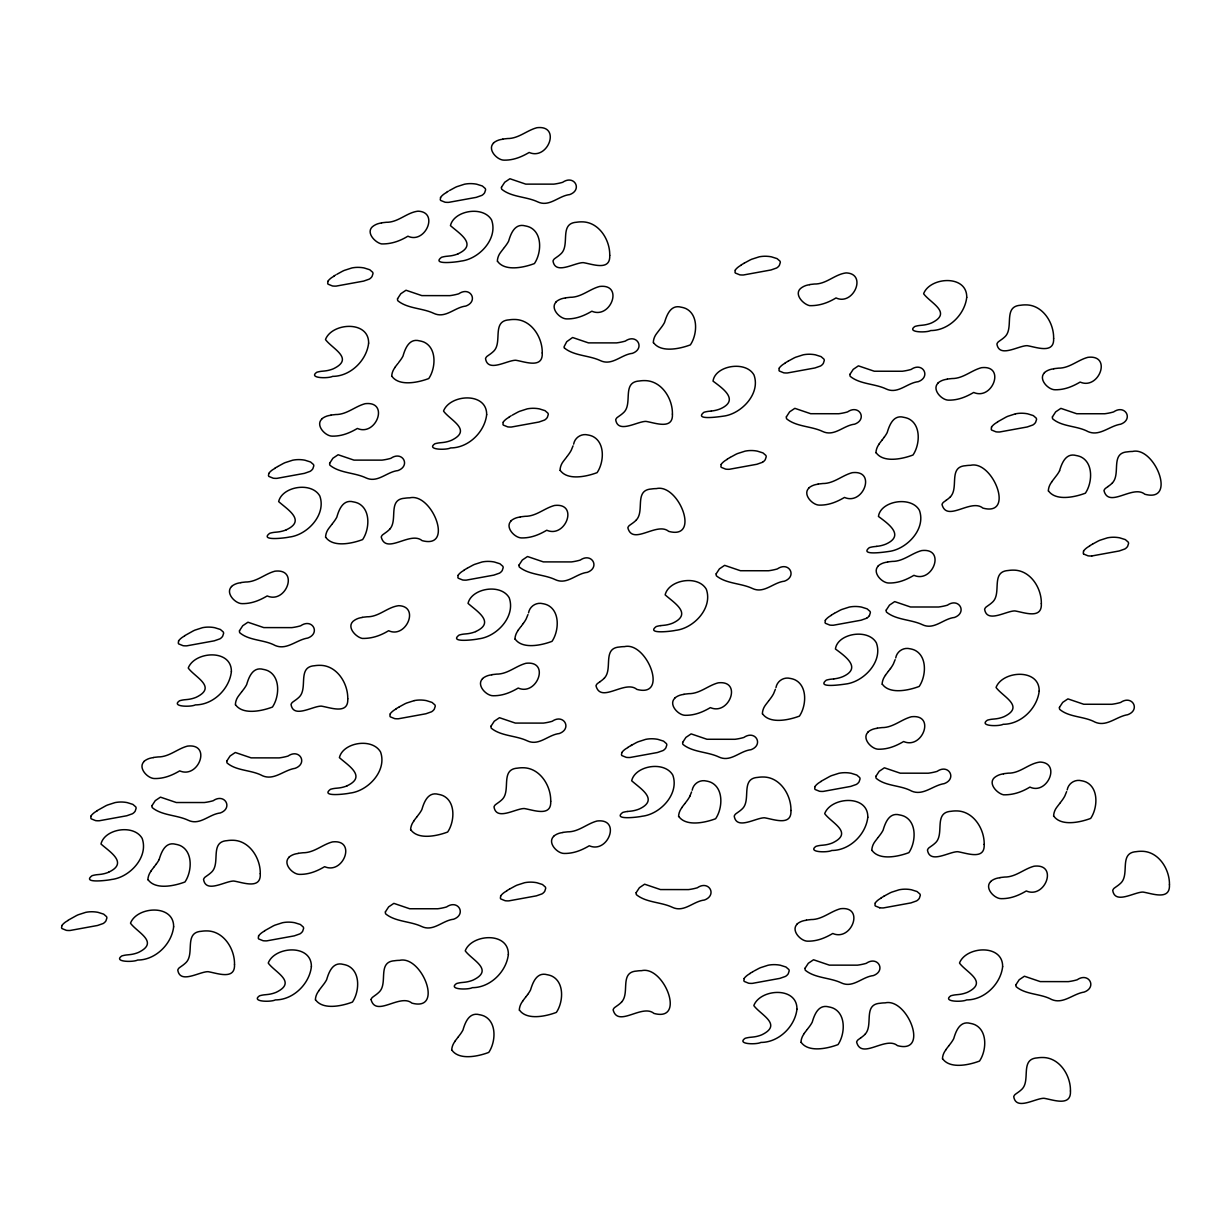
<?xml version="1.0" encoding="UTF-8"?>
<svg xmlns="http://www.w3.org/2000/svg" width="1231" height="1231" viewBox="0 0 1231 1231"><rect width="100%" height="100%" fill="white"/><g stroke="black" fill="none" stroke-linecap="round" stroke-linejoin="round"><path stroke-width="1.5" d="M371.039 999.51C375.809 1017.775 400.013 993.202 411.877 1003.111C444.422 1012.02 421.787 954.994 399.536 960.365A30.59 30.59 0 0 0 394.689 960.734C377.071 961.75 388.104 982.815 379.471 991.74A31.406 31.406 0 0 1 375.055 995.417L372.47 997.325A5.601 5.601 0 0 0 371.039 999.51M573.646 444.145C574.8 437.513 581.463 433.25 588.018 434.989A19.527 19.527 0 0 1 592.696 436.374C605.498 442.698 603.975 462.594 597.097 472.642C586.279 476.72 567.599 480.613 560.29 470.473M528.545 612.853C529.715 606.221 536.377 601.959 542.933 603.698A19.527 19.527 0 0 1 547.595 605.098C560.413 611.407 558.889 631.318 552.011 641.351C541.178 645.444 522.513 649.322 515.204 639.181M692.176 790.225C693.33 783.593 699.993 779.331 706.548 781.07A19.527 19.527 0 0 1 711.226 782.47C724.028 788.779 722.505 808.69 715.626 818.723C704.809 822.816 686.129 826.693 678.82 816.553M775.961 687.606C777.13 680.974 783.793 676.711 790.348 678.45A19.527 19.527 0 0 1 795.026 679.835C807.828 686.159 806.305 706.055 799.427 716.103C788.609 720.181 769.929 724.074 762.62 713.934M895.722 657.939C896.876 651.307 903.539 647.044 910.109 648.799A19.527 19.527 0 0 1 914.771 650.183C927.589 656.508 926.066 676.404 919.188 686.436C908.355 690.529 889.69 694.422 882.381 684.267M1067.2 789.902C1068.37 783.285 1075.032 779.023 1081.587 780.762A19.527 19.527 0 0 1 1086.265 782.147C1099.068 788.471 1097.544 808.367 1090.666 818.415C1079.849 822.493 1061.168 826.386 1053.859 816.23M573.046 445.853L571.276 450.192A34.576 34.576 0 0 1 568.368 454.747L566.691 457.009M527.961 614.577L526.191 618.901A34.576 34.576 0 0 1 523.283 623.471M691.576 791.948L689.806 796.272M775.376 689.314L773.607 693.653A34.576 34.576 0 0 1 770.698 698.208L768.898 700.624M895.137 659.662L893.367 664.001A34.576 34.576 0 0 1 890.459 668.556M1066.615 791.625L1064.846 795.965A34.576 34.576 0 0 1 1061.938 800.519L1059.999 803.089M328.062 281.407L327.677 283.145A2.062 2.062 0 0 0 328.062 284.176L332.447 285.961A22.096 22.096 0 0 0 336.186 286.1L363.653 281.099L369.254 279.129A8.632 8.632 0 0 0 372.054 276.467L372.993 273.621A3.124 3.124 0 0 0 372.639 272.236L369.762 269.743L364.13 267.958A34.837 34.837 0 0 0 361.068 267.512A31.144 31.144 0 0 0 351.912 267.943L344.326 270.389A49.455 49.455 0 0 0 342.633 271.159L336.94 274.267M91.186 816.061L90.802 817.799A2.062 2.062 0 0 0 91.202 818.83L95.587 820.615A22.096 22.096 0 0 0 99.311 820.754L126.793 815.753L132.379 813.783A8.632 8.632 0 0 0 135.195 811.137L136.118 808.275A3.124 3.124 0 0 0 135.764 806.89L132.886 804.397L127.27 802.627A34.837 34.837 0 0 0 124.208 802.166A31.144 31.144 0 0 0 115.052 802.597L107.451 805.043A49.455 49.455 0 0 0 105.774 805.813L97.049 810.675M178.68 641.151L178.28 642.874A2.062 2.062 0 0 0 178.68 643.905L183.065 645.69A22.096 22.096 0 0 0 186.804 645.829L214.271 640.828L219.872 638.874A8.632 8.632 0 0 0 222.673 636.212L223.611 633.365A3.124 3.124 0 0 0 223.257 631.965L220.38 629.472L214.748 627.702A34.837 34.837 0 0 0 211.686 627.256A31.144 31.144 0 0 0 202.53 627.672L194.944 630.118A49.455 49.455 0 0 0 193.252 630.903L184.542 635.75M61.95 925.804L61.565 927.528A2.062 2.062 0 0 0 61.965 928.559L66.351 930.344A22.096 22.096 0 0 0 70.075 930.482L97.541 925.481L103.142 923.527A8.632 8.632 0 0 0 105.943 920.865L106.882 918.003A3.124 3.124 0 0 0 106.528 916.618L103.65 914.125L98.034 912.356A34.837 34.837 0 0 0 94.972 911.909A31.144 31.144 0 0 0 85.816 912.325L78.215 914.771A49.455 49.455 0 0 0 76.522 915.556L67.967 920.311M268.85 473.658L268.466 475.397A2.062 2.062 0 0 0 268.866 476.428L273.251 478.213A22.096 22.096 0 0 0 276.99 478.351L304.457 473.35L310.043 471.381A8.632 8.632 0 0 0 312.859 468.734L313.797 465.872A3.124 3.124 0 0 0 313.443 464.487L310.566 461.994L304.934 460.209A34.837 34.837 0 0 0 301.872 459.763A31.144 31.144 0 0 0 292.716 460.194L285.115 462.641A49.455 49.455 0 0 0 283.438 463.41L277.744 466.518M440.652 197.668L440.267 199.407A2.062 2.062 0 0 0 440.667 200.438L445.037 202.207A22.096 22.096 0 0 0 448.776 202.346L476.243 197.36L481.844 195.39A8.632 8.632 0 0 0 484.645 192.728L485.583 189.882A3.124 3.124 0 0 0 485.229 188.497L482.352 185.989L476.736 184.219A34.837 34.837 0 0 0 473.658 183.773A31.144 31.144 0 0 0 464.518 184.204L456.916 186.65A49.455 49.455 0 0 0 455.224 187.42L449.53 190.513M258.664 936.176L258.279 937.914A2.062 2.062 0 0 0 258.679 938.945L263.065 940.715A22.096 22.096 0 0 0 266.804 940.853L294.271 935.868L299.872 933.898A8.632 8.632 0 0 0 302.672 931.236L303.611 928.389A3.124 3.124 0 0 0 303.257 927.005L300.379 924.496L294.748 922.727A34.837 34.837 0 0 0 291.685 922.281A31.144 31.144 0 0 0 282.53 922.711L274.928 925.158A49.455 49.455 0 0 0 273.251 925.927L264.527 930.79M503.325 422.341L502.94 424.08A2.062 2.062 0 0 0 503.341 425.11L507.726 426.88A22.096 22.096 0 0 0 511.465 427.019L538.932 422.033L544.533 420.063A8.632 8.632 0 0 0 547.333 417.401L548.272 414.555A3.124 3.124 0 0 0 547.918 413.17L545.041 410.662L539.409 408.892A34.837 34.837 0 0 0 536.347 408.446A31.144 31.144 0 0 0 527.191 408.877L519.59 411.323A49.455 49.455 0 0 0 517.912 412.093L512.219 415.186M390.319 714.072L389.919 715.811A2.062 2.062 0 0 0 390.319 716.842L394.705 718.627A22.096 22.096 0 0 0 398.444 718.766L425.911 713.765L431.512 711.795A8.632 8.632 0 0 0 434.312 709.133L435.251 706.286A3.124 3.124 0 0 0 434.897 704.901L432.019 702.409L426.388 700.624A34.837 34.837 0 0 0 423.326 700.177A31.144 31.144 0 0 0 414.17 700.608M458.24 575.446L457.855 577.17A2.062 2.062 0 0 0 458.255 578.201L462.641 579.986A22.096 22.096 0 0 0 466.364 580.124L493.846 575.123L499.432 573.169A8.632 8.632 0 0 0 502.248 570.507L503.171 567.645A3.124 3.124 0 0 0 502.817 566.26L499.94 563.767L494.323 561.998A34.837 34.837 0 0 0 491.261 561.551A31.144 31.144 0 0 0 482.106 561.967L474.504 564.413A49.455 49.455 0 0 0 472.827 565.198L467.288 568.199M735.369 270.297L734.984 272.02A2.062 2.062 0 0 0 735.384 273.051L739.769 274.836A22.096 22.096 0 0 0 743.493 274.975L770.975 269.974L776.561 268.019A8.632 8.632 0 0 0 779.377 265.357L780.3 262.495A3.124 3.124 0 0 0 779.946 261.11L777.069 258.618L771.452 256.848A34.837 34.837 0 0 0 768.39 256.402A31.144 31.144 0 0 0 759.235 256.817L751.633 259.264A49.455 49.455 0 0 0 749.956 260.049L744.263 263.142M500.755 896.183L500.371 897.907A2.062 2.062 0 0 0 500.771 898.938L505.156 900.723A22.096 22.096 0 0 0 508.88 900.861L536.362 895.86L541.948 893.906A8.632 8.632 0 0 0 544.764 891.244L545.687 888.382A3.124 3.124 0 0 0 545.333 886.997L542.456 884.504L536.839 882.735A34.837 34.837 0 0 0 533.777 882.288A31.144 31.144 0 0 0 524.621 882.704L517.02 885.151A49.455 49.455 0 0 0 515.343 885.935L509.649 889.028M721.274 464.579L720.889 466.318A2.062 2.062 0 0 0 721.289 467.349L725.675 469.134A22.096 22.096 0 0 0 729.398 469.273L756.865 464.272L762.466 462.302M779.346 368.284L778.961 370.008A2.062 2.062 0 0 0 779.361 371.039L783.747 372.824A22.096 22.096 0 0 0 787.471 372.962L814.953 367.961L820.538 366.007A8.632 8.632 0 0 0 823.354 363.345L824.278 360.498A3.124 3.124 0 0 0 823.924 359.113L821.046 356.605L815.43 354.836A34.837 34.837 0 0 0 812.368 354.39A31.144 31.144 0 0 0 803.212 354.82L795.611 357.252A49.455 49.455 0 0 0 793.933 358.036L788.394 361.037M621.855 752.818L621.47 754.541A2.062 2.062 0 0 0 621.87 755.572L626.256 757.357A22.096 22.096 0 0 0 629.995 757.496L657.462 752.51L663.063 750.541A8.632 8.632 0 0 0 665.863 747.879L666.802 745.032A3.124 3.124 0 0 0 666.448 743.647L663.571 741.139L657.939 739.369A34.837 34.837 0 0 0 654.877 738.923A31.144 31.144 0 0 0 645.721 739.354L638.12 741.801A49.455 49.455 0 0 0 636.442 742.57L630.918 745.571M825.416 620.532L825.032 622.27A2.062 2.062 0 0 0 825.432 623.301L829.817 625.086A22.096 22.096 0 0 0 833.541 625.21L861.008 620.224L866.609 618.254M815.107 786.732L814.722 788.456A2.062 2.062 0 0 0 815.122 789.486L819.507 791.271A22.096 22.096 0 0 0 823.231 791.41L850.713 786.409L856.299 784.455A8.632 8.632 0 0 0 859.115 781.793L860.038 778.946A3.124 3.124 0 0 0 859.684 777.561L856.807 775.053L851.19 773.283A34.837 34.837 0 0 0 848.128 772.837A31.144 31.144 0 0 0 838.973 773.268L831.371 775.699A49.455 49.455 0 0 0 829.694 776.484L820.969 781.331M991.617 427.28L991.217 429.019A2.062 2.062 0 0 0 991.617 430.05L996.002 431.835A22.096 22.096 0 0 0 999.741 431.973L1027.208 426.972L1032.809 425.003A8.632 8.632 0 0 0 1035.61 422.341L1036.548 419.494A3.124 3.124 0 0 0 1036.194 418.109L1033.317 415.601L1027.685 413.831A34.837 34.837 0 0 0 1024.623 413.385A31.144 31.144 0 0 0 1015.467 413.816M744.247 978.691L743.863 980.43A2.062 2.062 0 0 0 744.263 981.446L748.648 983.23A22.096 22.096 0 0 0 752.387 983.369L779.854 978.383L785.44 976.414A8.632 8.632 0 0 0 788.255 973.752L789.179 970.905A3.124 3.124 0 0 0 788.825 969.52L785.947 967.012L780.331 965.242A34.837 34.837 0 0 0 777.269 964.796A31.144 31.144 0 0 0 768.113 965.227L760.512 967.674A49.455 49.455 0 0 0 758.835 968.443L754.126 970.967M875.333 903.215L874.949 904.954A2.062 2.062 0 0 0 875.349 905.985L879.734 907.77M1083.634 551.288L1083.249 553.011A2.062 2.062 0 0 0 1083.634 554.042M159.138 859.53C161.476 851.79 165.477 841.373 175.879 844.328A19.527 19.527 0 0 1 180.542 845.712C193.359 852.037 191.836 871.933 184.958 881.981C174.125 886.058 155.46 889.951 148.151 879.811M1059.552 470.75C1061.891 462.994 1065.908 452.577 1076.309 455.547A19.527 19.527 0 0 1 1080.972 456.932C1093.774 463.256 1092.251 483.152 1085.373 493.185C1074.555 497.278 1055.89 501.171 1048.566 491.015M869.409 615.592L870.348 612.746A3.124 3.124 0 0 0 869.994 611.361L867.116 608.853L861.5 607.083A34.837 34.837 0 0 0 858.438 606.637A31.144 31.144 0 0 0 849.282 607.068L841.681 609.514A49.455 49.455 0 0 0 840.004 610.284L834.464 613.284M394.966 367.315L397.982 363.391M151.151 870.748L154.044 866.978M518.205 630.118L521.098 626.348M413.847 820.8L416.74 817.03M318.629 990.863L323.738 984.215A34.576 34.576 0 0 0 326.661 979.661C328.908 971.875 332.986 961.488 343.357 964.427A19.527 19.527 0 0 1 348.034 965.827C360.837 972.136 359.314 992.048 352.435 1002.08C341.618 1006.173 322.937 1010.066 315.628 999.911M879.211 443.775L882.104 440.006M454.962 1041.195L457.855 1037.425M522.56 1001.172L525.575 997.233M681.82 807.505L684.713 803.735M885.381 675.219L888.274 671.449M1051.582 481.967L1056.675 475.32A34.576 34.576 0 0 0 1059.599 470.765M804.212 1033.378L807.105 1029.608M945.716 1049.828L948.609 1046.058M156.245 864.116L154.29 866.655M523.298 623.486L521.605 625.717M884.304 437.143L882.227 439.852M527.653 994.525L525.699 997.079M890.475 668.571L888.397 671.28M504.371 247.462L505.71 245.708A34.576 34.576 0 0 0 508.634 241.153C510.88 233.367 514.973 222.98 525.345 225.919A19.527 19.527 0 0 1 530.007 227.32C542.809 233.628 541.286 253.54 534.408 263.572C523.59 267.666 504.925 271.559 497.616 261.403M398.598 362.591L400.06 360.668A34.576 34.576 0 0 0 402.983 356.113C405.23 348.327 409.308 337.94 419.679 340.895A19.527 19.527 0 0 1 424.356 342.28C437.159 348.604 435.636 368.5 428.757 378.548C417.94 382.626 399.275 386.519 391.95 376.363M332.216 523.929L333.909 521.698A34.576 34.576 0 0 0 336.832 517.143C339.002 509.326 343.234 499.001 353.543 501.925A19.527 19.527 0 0 1 358.221 503.31C371.023 509.634 369.5 529.53 362.622 539.578C351.804 543.656 333.124 547.549 325.815 537.393M504.002 247.939L500.617 252.355A15.449 15.449 0 0 0 497.339 261.387M241.784 691.745L243.738 689.191A34.576 34.576 0 0 0 246.662 684.621C248.908 676.85 252.986 666.463 263.357 669.402A19.527 19.527 0 0 1 268.035 670.803C280.837 677.112 279.314 697.023 272.436 707.056C261.618 711.149 242.953 715.026 235.629 704.886M878.211 837.326L880.165 834.772A34.576 34.576 0 0 0 883.089 830.217C885.351 822.431 889.428 812.045 899.799 814.984A19.527 19.527 0 0 1 904.462 816.384C917.28 822.693 915.756 842.604 908.878 852.637C898.061 856.73 879.38 860.607 872.071 850.467M807.351 1029.285L809.306 1026.731A34.576 34.576 0 0 0 812.229 1022.176C814.491 1014.39 818.569 1004.004 828.94 1006.943A19.527 19.527 0 0 1 833.602 1008.343C846.42 1014.652 844.897 1034.563 838.019 1044.596C827.201 1048.689 808.521 1052.582 801.212 1042.426M331.831 524.421L328.815 528.345A15.449 15.449 0 0 0 325.553 537.393M241.522 692.053L238.645 695.823A15.449 15.449 0 0 0 235.367 704.871M566.322 457.486L563.29 461.41A15.449 15.449 0 0 0 560.028 470.457M416.863 816.861L418.94 814.153A34.576 34.576 0 0 0 421.864 809.598C424.126 801.812 428.203 791.425 438.575 794.38A19.527 19.527 0 0 1 443.252 795.765C456.055 802.089 454.531 821.985 447.653 832.018C436.836 836.111 418.155 840.004 410.846 829.848M457.978 1037.256L460.055 1034.548A34.576 34.576 0 0 0 462.979 1029.993C465.226 1022.207 469.319 1011.82 479.69 1014.759A19.527 19.527 0 0 1 484.352 1016.16C497.17 1022.469 495.631 1042.38 488.753 1052.413C477.936 1056.506 459.271 1060.399 451.962 1050.243M684.851 803.566L686.929 800.858A34.576 34.576 0 0 0 689.852 796.303M768.513 701.101L765.62 704.871A15.449 15.449 0 0 0 762.358 713.918M877.965 837.634L875.072 841.419A15.449 15.449 0 0 0 871.794 850.452M1059.753 803.412L1056.86 807.182A15.449 15.449 0 0 0 1053.598 816.23M948.732 1045.904L950.809 1043.196A34.576 34.576 0 0 0 953.733 1038.641C955.979 1030.855 960.072 1020.468 970.443 1023.407A19.527 19.527 0 0 1 975.106 1024.808C987.924 1031.116 986.4 1051.028 979.507 1061.06C968.689 1065.154 950.024 1069.031 942.715 1058.891M389.658 529.238C398.29 520.298 387.257 499.232 404.876 498.232A30.59 30.59 0 0 1 409.723 497.847C431.973 492.477 454.608 549.518 422.048 540.609C410.2 530.699 385.995 555.273 381.225 537.008A5.601 5.601 0 0 1 382.641 534.808L385.257 532.931A31.406 31.406 0 0 0 389.688 529.268M636.289 519.99C644.921 511.065 633.888 490 651.491 488.984A30.59 30.59 0 0 1 656.338 488.615C678.589 483.244 701.224 540.271 668.679 531.361C656.831 521.452 632.611 546.041 627.841 527.76A5.601 5.601 0 0 1 629.272 525.56L631.888 523.683A31.406 31.406 0 0 0 636.319 520.036M604.421 678.004C613.053 669.064 602.036 648.014 619.639 646.998A30.59 30.59 0 0 1 624.486 646.629C646.737 641.259 669.372 698.285 636.827 689.375C624.963 679.466 600.759 704.04 595.989 685.775A5.601 5.601 0 0 1 597.42 683.574L600.02 681.697M950.455 496.709C959.087 487.768 948.055 466.703 965.658 465.703A30.59 30.59 0 0 1 970.52 465.318C992.755 459.948 1015.406 516.989 982.846 508.08C970.997 498.17 946.777 522.744 942.007 504.479A5.601 5.601 0 0 1 943.438 502.279L946.054 500.401M621.547 1002.049C630.18 993.109 619.162 972.059 636.766 971.044A30.59 30.59 0 0 1 641.613 970.674C663.863 965.304 686.498 1022.33 653.953 1013.421C642.105 1003.511 617.885 1028.085 613.115 1009.82A5.601 5.601 0 0 1 614.546 1007.62L617.162 1005.742A31.406 31.406 0 0 0 621.593 1002.096M1112.409 482.86C1121.041 473.92 1110.023 452.854 1127.627 451.839A30.59 30.59 0 0 1 1132.474 451.469C1154.724 446.099 1177.359 503.14 1144.815 494.231C1132.951 484.306 1108.746 508.895 1103.976 490.615A5.601 5.601 0 0 1 1105.392 488.43L1108.008 486.553M865.054 1034.255C873.687 1025.331 862.654 1004.265 880.257 1003.25A30.59 30.59 0 0 1 885.12 1002.88C907.355 997.51 930.005 1054.536 897.445 1045.627C885.597 1035.717 861.377 1060.291 856.607 1042.026A5.601 5.601 0 0 1 858.038 1039.826L860.654 1037.948M493.539 143.104C486.999 149.428 497.186 160.23 504.048 160.153C513.635 160.307 521.605 156.891 529.176 152.459C548.103 160.769 561.49 124.746 536.931 127.716C526.73 130.409 518.543 138.672 507.434 138.549A72.737 72.737 0 0 1 505.864 138.718L502.787 139.072M321.753 419.109C315.213 425.418 325.399 436.236 332.247 436.143C341.833 436.297 349.804 432.897 357.39 428.45C376.301 436.759 389.704 400.737 365.13 403.706C354.943 406.399 346.757 414.678 335.632 414.539A72.737 72.737 0 0 1 334.078 414.724L330.985 415.062M231.566 586.587C225.027 592.911 235.213 603.713 242.076 603.636C251.647 603.775 259.633 600.374 267.204 595.942C286.131 604.252 299.518 568.23 274.944 571.184C264.757 573.877 256.571 582.155 245.461 582.017A72.737 72.737 0 0 1 243.892 582.201L240.814 582.555M556.227 301.872C549.688 308.181 559.874 318.998 566.737 318.906C576.308 319.06 584.279 315.644 591.865 311.212C610.791 319.521 624.179 283.499 599.605 286.469C589.418 289.162 581.232 297.44 570.107 297.302A72.737 72.737 0 0 1 568.553 297.487L565.475 297.825M144.073 761.512C137.533 767.821 147.72 778.638 154.583 778.546C164.169 778.7 172.14 775.299 179.711 770.868C198.637 779.161 212.024 743.139 187.466 746.109C177.279 748.802 169.093 757.08 157.968 756.942A72.737 72.737 0 0 1 156.399 757.127L153.321 757.465M511.127 520.882C504.587 527.207 514.773 538.009 521.636 537.932C531.223 538.07 539.193 534.669 546.764 530.238C565.691 538.547 579.078 502.525 554.519 505.479C544.333 508.172 536.147 516.451 525.022 516.312A72.737 72.737 0 0 1 523.452 516.497L520.374 516.851M289.008 857.33C282.468 863.654 292.655 874.456 299.518 874.379C309.104 874.518 317.075 871.117 324.645 866.686C343.572 874.995 356.959 838.973 332.401 841.927C322.214 844.62 314.028 852.898 302.903 852.76A72.737 72.737 0 0 1 301.333 852.945L298.256 853.298M482.583 678.696C476.043 685.005 486.23 695.823 493.092 695.746C502.663 695.884 510.634 692.484 518.22 688.052C537.131 696.346 550.534 660.339 525.96 663.294C515.774 665.986 507.587 674.265 496.462 674.126A72.737 72.737 0 0 1 494.908 674.311L491.815 674.665M808.859 488.091C802.32 494.4 812.506 505.202 819.369 505.125C828.94 505.279 836.911 501.863 844.497 497.432C863.423 505.741 876.811 469.719 852.237 472.689C842.05 475.381 833.864 483.66 822.739 483.521A72.737 72.737 0 0 1 821.185 483.706L818.107 484.045M938.053 383.103C931.513 389.427 941.7 400.229 948.562 400.152C958.133 400.29 966.12 396.89 973.69 392.458C992.617 400.767 1006.004 364.745 981.43 367.7C971.244 370.393 963.057 378.671 951.948 378.548A72.737 72.737 0 0 1 950.378 378.717L947.301 379.071M674.757 698.254C668.218 704.578 678.404 715.38 685.267 715.303C694.838 715.442 702.809 712.041 710.395 707.61C729.321 715.919 742.708 679.897 718.135 682.851C707.948 685.544 699.762 693.822 688.637 693.684A72.737 72.737 0 0 1 687.083 693.869L684.005 694.222M553.642 836.418C547.103 842.727 557.289 853.545 564.152 853.452C573.738 853.606 581.709 850.206 589.28 845.774C608.206 854.068 621.593 818.046 597.035 821.015C586.848 823.708 578.662 831.987 567.537 831.848A72.737 72.737 0 0 1 565.968 832.033L562.89 832.371M1044.504 372.731C1037.964 379.04 1048.15 389.842 1055.013 389.765C1064.584 389.919 1072.57 386.503 1080.141 382.072C1099.068 390.381 1112.455 354.359 1087.896 357.329C1077.694 360.021 1069.508 368.3 1058.398 368.161A72.737 72.737 0 0 1 1056.829 368.346L1053.751 368.685M878.303 565.983C871.763 572.292 881.95 583.094 888.813 583.017C898.399 583.171 906.37 579.755 913.941 575.323C932.867 583.632 946.254 547.61 921.696 550.58C911.494 553.273 903.323 561.536 892.198 561.413A72.737 72.737 0 0 1 890.628 561.582L887.551 561.936M868.009 732.168C861.469 738.492 871.64 749.294 878.503 749.217C888.09 749.356 896.06 745.955 903.631 741.524C922.558 749.833 935.945 713.811 911.386 716.765C901.2 719.458 893.014 727.736 881.888 727.598A72.737 72.737 0 0 1 880.319 727.783L877.241 728.136M797.149 924.127C790.61 930.451 800.781 941.253 807.644 941.176C817.23 941.315 825.201 937.914 832.772 933.483C851.698 941.792 865.085 905.77 840.527 908.724C830.34 911.417 822.154 919.695 811.029 919.557A72.737 72.737 0 0 1 809.459 919.742L806.382 920.096M990.678 881.611C984.138 887.936 994.325 898.738 1001.188 898.661C1010.774 898.799 1018.745 895.399 1026.315 890.967C1045.242 899.276 1058.629 863.254 1034.071 866.209C1023.869 868.901 1015.683 877.18 1004.573 877.057A72.737 72.737 0 0 1 1003.003 877.226L999.926 877.58M446.514 192.282L448.392 191.174M333.924 276.021L335.801 274.913M274.713 468.272L277.575 466.611M741.231 264.896L744.093 263.234M509.203 416.955L511.08 415.847M785.209 362.883L788.24 361.129M464.102 570.045L466.964 568.383M727.136 459.194L730.152 457.44M396.182 708.687L399.198 706.933M997.479 421.894L1006.189 417.032A49.455 49.455 0 0 1 1007.881 416.263L1015.483 413.831M831.279 615.146L834.31 613.377M627.718 747.432L631.734 745.094M506.618 890.782L509.48 889.121M1089.497 545.887L1092.513 544.133M750.11 973.306L752.649 971.828M881.196 897.83L884.073 896.168M730.322 457.347L735.846 454.331A49.455 49.455 0 0 1 737.538 453.562L745.14 451.131A31.144 31.144 0 0 1 754.295 450.684A34.837 34.837 0 0 1 757.357 451.146L762.974 452.916L765.851 455.408A3.124 3.124 0 0 1 766.205 456.793L765.267 459.64A8.632 8.632 0 0 1 762.451 462.302M399.367 706.825L404.891 703.824A49.455 49.455 0 0 1 406.584 703.055L414.185 700.624M1092.682 544.04L1098.206 541.04A49.455 49.455 0 0 1 1099.899 540.255L1107.5 537.824A31.144 31.144 0 0 1 1116.64 537.393A34.837 34.837 0 0 1 1119.718 537.839L1125.334 539.609L1128.212 542.102A3.124 3.124 0 0 1 1128.565 543.502L1127.627 546.349A8.632 8.632 0 0 1 1124.811 548.995L1119.225 550.965L1091.759 555.981M753.295 971.444L752.972 971.628M884.889 895.691L883.904 896.26M885.212 895.491L889.921 892.967A49.455 49.455 0 0 1 891.598 892.198L899.199 889.767A31.144 31.144 0 0 1 908.355 889.321A34.837 34.837 0 0 1 911.417 889.767L917.049 891.536L919.926 894.045A3.124 3.124 0 0 1 920.28 895.429L919.342 898.276A8.632 8.632 0 0 1 916.526 900.923L910.94 902.908L883.473 907.909A22.096 22.096 0 0 1 879.734 907.77M458.117 253.771C478.105 244.584 459.348 233.582 450.454 225.612C453.916 210.486 483.183 205.362 491.6 219.995C498.293 238.737 479.044 259.11 460.933 261.095C457.917 261.88 430.665 265.434 441.514 257.31A27.144 27.144 0 0 1 446.114 256.34L449.007 256.048A31.96 31.96 0 0 0 458.132 253.817M286.331 529.776C306.319 520.575 287.562 509.572 278.652 501.602C282.13 486.491 311.397 481.352 319.814 495.985C326.507 514.727 307.258 535.116 289.131 537.085C286.131 537.87 258.864 541.425 269.727 533.3A27.144 27.144 0 0 1 274.328 532.331L277.221 532.054A31.96 31.96 0 0 0 286.346 529.807M475.705 631.549C495.693 622.347 476.951 611.361 468.042 603.375C471.504 588.264 500.786 583.14 509.203 597.774C515.897 616.516 496.632 636.889 478.52 638.858C475.505 639.643 448.253 643.213 459.101 635.073A27.144 27.144 0 0 1 463.702 634.103L466.595 633.827A31.96 31.96 0 0 0 475.72 631.595M108.651 872.179C128.639 862.977 109.898 851.99 100.988 844.004C104.466 828.894 133.733 823.77 142.15 838.388C148.843 857.13 129.578 877.518 111.467 879.488C108.451 880.273 81.2 883.827 92.048 875.703A27.144 27.144 0 0 1 96.649 874.733L99.557 874.456A31.96 31.96 0 0 0 108.682 872.225M347.065 785.793C367.053 776.592 348.311 765.605 339.402 757.634C342.864 742.508 372.147 737.384 380.564 752.018C387.257 770.76 367.992 791.133 349.881 793.103C346.865 793.903 319.614 797.457 330.462 789.317A27.144 27.144 0 0 1 335.063 788.348L337.956 788.071A31.96 31.96 0 0 0 347.08 785.84M381.518 222.811L384.595 222.472A72.737 72.737 0 0 0 386.165 222.288C398.136 222.58 406.569 212.578 417.955 211.178C439.436 211.794 425.295 244.415 407.907 236.198C400.075 240.953 391.489 244.138 381.564 243.923C375.363 242.707 365.822 232.967 372.27 226.858A16.895 16.895 0 0 1 381.533 222.996M809.644 284.546L812.722 284.207A72.737 72.737 0 0 0 814.291 284.022C826.263 284.315 834.695 274.313 846.082 272.913C867.578 273.528 853.422 306.15 836.034 297.933C828.201 302.688 819.615 305.873 809.69 305.657C803.504 304.442 793.949 294.701 800.412 288.593A16.895 16.895 0 0 1 809.659 284.73M362.253 617.316L365.33 616.977A72.737 72.737 0 0 0 366.9 616.793C378.856 617.085 387.288 607.083 398.69 605.683C420.171 606.298 406.015 638.92 388.642 630.703C380.81 635.458 372.224 638.643 362.283 638.427C356.098 637.212 346.557 627.471 353.005 621.363A16.895 16.895 0 0 1 362.268 617.5M1003.527 773.699L1006.604 773.345A72.737 72.737 0 0 0 1008.174 773.16C1020.145 773.453 1028.577 763.451 1039.964 762.066C1061.445 762.681 1047.304 795.288 1029.916 787.086C1022.084 791.841 1013.498 795.011 1003.573 794.811C997.372 793.595 987.831 783.855 994.279 777.73A16.895 16.895 0 0 1 1003.542 773.884M660.816 625.594L663.724 625.317A31.96 31.96 0 0 0 672.849 623.086C692.761 613.761 674.096 602.882 665.155 594.865C668.633 579.755 697.9 574.615 706.317 589.249C713.011 607.991 693.745 628.379 675.634 630.349C672.618 631.134 645.367 634.688 656.215 626.564A27.144 27.144 0 0 1 660.816 625.594M627.333 811.491L630.226 811.198A31.96 31.96 0 0 0 639.351 808.967C659.277 799.642 640.597 788.779 631.672 780.762C635.134 765.636 664.401 760.512 672.818 775.145C679.512 793.887 660.262 814.26 642.136 816.23C639.135 817.03 611.884 820.585 622.732 812.445A27.144 27.144 0 0 1 627.333 811.491M711.38 411.046L708.487 411.339A27.144 27.144 0 0 0 703.886 412.308C693.038 421.033 721.997 416.34 725.105 415.893C742.339 412.739 760.62 393.212 753.988 374.993C745.786 360.252 715.042 365.53 713.041 381.133C722.751 388.411 739.831 400.06 720.489 408.784A31.96 31.96 0 0 1 711.38 411.016M876.811 546.379L873.918 546.672A27.144 27.144 0 0 0 869.317 547.641C858.469 556.366 887.413 551.673 890.536 551.211C907.77 548.072 926.051 528.545 919.403 510.326C911.202 495.57 880.473 500.863 878.457 516.451C888.182 523.729 905.262 535.393 885.92 544.102A31.96 31.96 0 0 1 876.811 546.333M833.772 678.912L830.879 679.204A27.144 27.144 0 0 0 826.278 680.174C815.43 688.898 844.374 684.205 847.497 683.759C864.731 680.605 883.012 661.078 876.364 642.859C868.178 628.118 837.434 633.396 835.434 648.983C845.143 656.261 862.223 667.925 842.881 676.635A31.96 31.96 0 0 1 833.772 678.881M1083.634 554.042L1088.019 555.827A22.096 22.096 0 0 0 1091.759 555.966M564.429 348.019C574.246 356.036 589.003 355.236 600.359 360.606C612.084 366.176 621.224 354.528 632.411 353.343C645.521 348.527 636.981 333.016 625.302 341.095A59.457 59.457 0 0 1 616.485 342.895L588.433 342.88L572.6 337.509L566.722 341.71L564.106 346.665A3.231 3.231 0 0 0 564.429 348.019M876.21 452.839C883.519 462.979 902.185 459.086 913.002 455.008C919.88 444.96 921.419 425.064 908.601 418.74A19.527 19.527 0 0 0 903.939 417.355C893.537 414.401 889.536 424.818 887.197 432.558A34.576 34.576 0 0 1 884.289 437.128M653.569 342.695C660.878 352.851 679.543 348.958 690.36 344.88C697.238 334.832 698.777 314.936 685.959 308.612A19.527 19.527 0 0 0 681.297 307.227C670.895 304.257 666.879 314.674 664.555 322.43A34.576 34.576 0 0 1 661.647 326.984L656.569 333.647A15.449 15.449 0 0 0 653.292 342.695M519.559 1010.22C526.868 1020.361 545.533 1016.483 556.366 1012.39C563.244 1002.357 564.767 982.446 551.95 976.137A19.527 19.527 0 0 0 547.287 974.737C536.885 971.782 532.885 982.2 530.546 989.939A34.576 34.576 0 0 1 527.637 994.51M327.831 281.237A17.634 17.634 0 0 1 334.016 276.236M391.689 376.363A15.449 15.449 0 0 1 395.074 367.407M482.46 678.558A16.895 16.895 0 0 1 491.831 674.85M61.735 925.62A17.634 17.634 0 0 1 67.92 920.619M451.685 1050.228A15.449 15.449 0 0 1 455.07 1041.288M735.153 270.128A17.634 17.634 0 0 1 741.339 265.111M779.131 368.115A17.634 17.634 0 0 1 785.316 363.099M937.945 382.964A16.895 16.895 0 0 1 947.316 379.256M875.933 452.823A15.449 15.449 0 0 1 879.319 443.868M950.486 496.739A31.406 31.406 0 0 1 946.039 500.386M721.058 464.41A17.634 17.634 0 0 1 727.244 459.409M808.736 487.953A16.895 16.895 0 0 1 818.107 484.229M604.467 678.05A31.406 31.406 0 0 1 600.02 681.682M1083.418 551.119A17.634 17.634 0 0 1 1089.589 546.102M990.57 881.473A16.895 16.895 0 0 1 999.941 877.765M942.438 1058.875A15.449 15.449 0 0 1 945.823 1049.92M875.118 903.046A17.634 17.634 0 0 1 881.304 898.03M503.11 422.171A17.634 17.634 0 0 1 509.295 417.155M390.089 713.903A17.634 17.634 0 0 1 396.274 708.902M288.9 857.191A16.895 16.895 0 0 1 298.271 853.483M519.282 1010.205A15.449 15.449 0 0 1 522.667 1001.249M500.54 896.014A17.634 17.634 0 0 1 506.726 890.998M553.535 836.28A16.895 16.895 0 0 1 562.906 832.571M440.436 197.499A17.634 17.634 0 0 1 446.607 192.482M493.431 142.965A16.895 16.895 0 0 1 502.802 139.257M90.971 815.891A17.634 17.634 0 0 1 97.157 810.89M143.965 761.374A16.895 16.895 0 0 1 153.336 757.665M159.168 859.546A34.576 34.576 0 0 1 156.229 864.1M147.874 879.796A15.449 15.449 0 0 1 151.275 870.84M258.448 936.006A17.634 17.634 0 0 1 264.634 930.99M315.367 999.895A15.449 15.449 0 0 1 318.752 990.955M178.449 640.982A17.634 17.634 0 0 1 184.635 635.965M231.459 586.448A16.895 16.895 0 0 1 240.83 582.74M268.635 473.489A17.634 17.634 0 0 1 274.821 468.488M321.63 418.971A16.895 16.895 0 0 1 331.001 415.262M556.104 301.733A16.895 16.895 0 0 1 565.475 298.01M991.386 427.111A17.634 17.634 0 0 1 997.572 422.11M1112.455 482.891A31.406 31.406 0 0 1 1107.992 486.537M1044.396 372.578A16.895 16.895 0 0 1 1053.767 368.869M1048.304 491A15.449 15.449 0 0 1 1051.689 482.06M744.032 978.522A17.634 17.634 0 0 1 750.218 973.506M865.085 1034.302A31.406 31.406 0 0 1 860.638 1037.933M797.026 923.989A16.895 16.895 0 0 1 806.397 920.28M800.935 1042.411A15.449 15.449 0 0 1 804.335 1033.471M410.585 829.832A15.449 15.449 0 0 1 413.97 820.892M458.024 575.277A17.634 17.634 0 0 1 464.21 570.261M511.019 520.744A16.895 16.895 0 0 1 520.39 517.035M514.927 639.166A15.449 15.449 0 0 1 518.313 630.21M825.201 620.362A17.634 17.634 0 0 1 831.387 615.346M869.425 615.592A8.632 8.632 0 0 1 866.609 618.239M878.195 565.829A16.895 16.895 0 0 1 887.566 562.121M882.104 684.251A15.449 15.449 0 0 1 885.489 675.311M814.891 786.563A17.634 17.634 0 0 1 821.077 781.547M867.886 732.03A16.895 16.895 0 0 1 877.257 728.321M621.64 752.649A17.634 17.634 0 0 1 627.825 747.632M674.634 698.115A16.895 16.895 0 0 1 684.005 694.407M678.558 816.538A15.449 15.449 0 0 1 681.943 807.598M234.506 964.381C235.383 980.507 217.087 973.09 208.008 971.674C199.268 971.644 180.065 984.369 177.772 970.059A5.601 5.601 0 0 1 179.203 967.858L181.819 965.981A31.406 31.406 0 0 0 186.25 962.319C194.775 953.286 183.85 932.329 201.438 931.282A30.59 30.59 0 0 1 206.285 930.913C223.319 930.559 234.859 948.686 234.506 964.381M260.264 873.733C261.141 889.859 242.861 882.442 233.782 881.027C225.027 880.996 205.839 893.721 203.546 879.411A5.601 5.601 0 0 1 204.977 877.211L207.593 875.333A31.406 31.406 0 0 0 212.024 871.671C220.549 862.639 209.624 841.681 227.196 840.635A30.59 30.59 0 0 1 232.044 840.265C249.093 839.911 260.633 858.038 260.264 873.733M347.757 698.823C348.635 714.934 330.339 707.517 321.26 706.117C312.52 706.071 293.317 718.796 291.039 704.486A5.601 5.601 0 0 1 292.455 702.285L295.071 700.408A31.406 31.406 0 0 0 299.502 696.761C308.027 687.729 297.117 666.756 314.69 665.709A30.59 30.59 0 0 1 319.537 665.34C336.586 664.986 348.111 683.113 347.757 698.823M542.24 352.958C543.117 369.069 524.821 361.652 515.743 360.252C507.003 360.206 487.799 372.931 485.522 358.621A5.601 5.601 0 0 1 486.937 356.421L489.553 354.559A31.406 31.406 0 0 0 493.985 350.897C502.51 341.864 491.6 320.891 509.172 319.845A30.59 30.59 0 0 1 514.019 319.475C531.069 319.121 542.594 337.248 542.24 352.958M550.719 801.227C551.596 817.353 533.3 809.936 524.221 808.536C515.481 808.49 496.293 821.215 494 806.905A5.601 5.601 0 0 1 495.431 804.705L498.032 802.827A31.406 31.406 0 0 0 502.479 799.165C511.003 790.148 500.078 769.175 517.651 768.129A30.59 30.59 0 0 1 522.498 767.759C539.547 767.405 551.088 785.532 550.719 801.227M609.73 255.34C610.607 271.451 592.311 264.034 583.232 262.634C574.492 262.588 555.304 275.313 553.011 261.003A5.601 5.601 0 0 1 554.442 258.802L557.043 256.94A31.406 31.406 0 0 0 561.49 253.278C570.015 244.246 559.089 223.273 576.662 222.226A30.59 30.59 0 0 1 581.509 221.857C598.558 221.503 610.099 239.63 609.73 255.34M672.418 414.093C673.295 430.219 655 422.802 645.921 421.387C637.181 421.341 617.977 434.066 615.7 419.771A5.601 5.601 0 0 1 617.116 417.571L619.732 415.693A31.406 31.406 0 0 0 624.163 412.031C632.688 402.999 621.778 382.025 639.351 380.995A30.59 30.59 0 0 1 644.198 380.61C661.247 380.256 672.772 398.382 672.418 414.093M790.948 810.49C791.825 826.601 773.53 819.184 764.451 817.784C755.711 817.738 736.507 830.463 734.23 816.153A5.601 5.601 0 0 1 735.646 813.953L738.261 812.075A31.406 31.406 0 0 0 742.693 808.428C751.218 799.396 740.308 778.423 757.881 777.376A30.59 30.59 0 0 1 762.728 777.007C779.777 776.653 791.302 794.78 790.948 810.49M984.185 844.404C985.077 860.515 966.781 853.098 957.703 851.698C948.947 851.652 929.759 864.377 927.466 850.067A5.601 5.601 0 0 1 928.897 847.867L931.513 845.989A31.406 31.406 0 0 0 935.945 842.343C944.469 833.31 933.544 812.337 951.117 811.291A30.59 30.59 0 0 1 955.964 810.921C973.013 810.567 984.554 828.694 984.185 844.404M1041.334 603.621C1042.211 619.732 1023.915 612.315 1014.836 610.915C1006.096 610.868 986.893 623.594 984.615 609.283A5.601 5.601 0 0 1 986.031 607.083L988.647 605.206A31.406 31.406 0 0 0 993.094 601.559C1001.603 592.526 990.693 571.553 1008.266 570.507A30.59 30.59 0 0 1 1013.113 570.138C1030.162 569.784 1041.688 587.91 1041.334 603.621M1053.628 338.371C1054.505 354.482 1036.21 347.065 1027.131 345.665C1018.391 345.619 999.203 358.344 996.91 344.034A5.601 5.601 0 0 1 998.341 341.833L1000.941 339.956A31.406 31.406 0 0 0 1005.388 336.309C1013.913 327.277 1002.988 306.304 1020.561 305.257A30.59 30.59 0 0 1 1025.408 304.888C1042.457 304.534 1053.998 322.66 1053.628 338.371M1070.447 1090.989C1071.324 1107.1 1053.028 1099.683 1043.95 1098.283C1035.209 1098.237 1016.006 1110.962 1013.728 1096.652A5.601 5.601 0 0 1 1015.144 1094.451L1017.76 1092.574A31.406 31.406 0 0 0 1022.192 1088.927C1030.716 1079.895 1019.807 1058.922 1037.379 1057.875A30.59 30.59 0 0 1 1042.226 1057.506C1059.275 1057.152 1070.801 1075.278 1070.447 1090.989M1169.45 884.75C1170.327 900.877 1152.031 893.46 1142.953 892.06C1134.213 892.013 1115.024 904.739 1112.732 890.428A5.601 5.601 0 0 1 1114.147 888.228L1116.763 886.351A31.406 31.406 0 0 0 1121.21 882.689C1129.735 873.671 1118.81 852.698 1136.382 851.652A30.59 30.59 0 0 1 1141.229 851.283C1158.279 850.929 1169.819 869.055 1169.45 884.75M173.633 926.805C171.694 944.115 155.398 960.118 137.595 960.042C133.656 962.303 112.775 962.134 121.792 955.948A27.144 27.144 0 0 1 126.393 954.979L129.286 954.687A31.96 31.96 0 0 0 138.411 952.455C159.722 942.161 137.395 932.667 130.486 923.204C136.872 906.324 174.017 903.816 173.633 926.805M231.382 671.634C229.443 688.96 213.148 704.963 195.329 704.886C191.405 707.133 170.524 706.963 179.541 700.778A27.144 27.144 0 0 1 184.142 699.808L187.035 699.531A31.96 31.96 0 0 0 196.16 697.3C217.472 687.006 195.144 677.512 188.235 668.048C194.621 651.153 231.751 648.66 231.382 671.634M311.381 966.674C309.443 983.984 293.147 999.987 275.329 999.911C271.405 1002.172 250.524 1002.003 259.541 995.802A27.144 27.144 0 0 1 264.142 994.848L267.035 994.556A31.96 31.96 0 0 0 276.159 992.324C297.471 982.03 275.144 972.536 268.235 963.073C274.621 946.177 311.751 943.685 311.381 966.674M368.623 343.126C366.684 360.437 350.389 376.44 332.57 376.363C328.646 378.625 307.765 378.456 316.782 372.27A27.144 27.144 0 0 1 321.383 371.3L324.276 371.023A31.96 31.96 0 0 0 333.401 368.777C354.713 358.483 332.385 348.989 325.476 339.541C331.862 322.645 368.992 320.137 368.623 343.126M486.66 414.678C484.722 431.989 468.426 447.992 450.608 447.915C446.684 450.177 425.803 450.007 434.805 443.806A27.144 27.144 0 0 1 439.421 442.852L442.314 442.56A31.96 31.96 0 0 0 451.438 440.329C472.75 430.034 450.423 420.54 443.514 411.077C449.9 394.182 487.03 391.689 486.66 414.678M508.357 954.425C506.418 971.736 490.138 987.739 472.319 987.662C468.38 989.924 447.515 989.755 456.516 983.569A27.144 27.144 0 0 1 461.117 982.6L464.01 982.307A31.96 31.96 0 0 0 473.135 980.076C494.447 969.782 472.135 960.288 465.226 950.84C471.596 933.944 508.742 931.436 508.357 954.425M796.949 1009.189C795.011 1026.5 778.731 1042.503 760.912 1042.426C756.973 1044.688 736.107 1044.519 745.109 1038.318A27.144 27.144 0 0 1 749.71 1037.364L752.618 1037.071A31.96 31.96 0 0 0 761.743 1034.84C783.054 1024.546 760.727 1015.052 753.818 1005.589C760.204 988.693 797.334 986.2 796.949 1009.189M867.809 817.215C865.87 834.541 849.59 850.544 831.771 850.467C827.832 852.714 806.967 852.544 815.968 846.359A27.144 27.144 0 0 1 820.569 845.389L823.477 845.112A31.96 31.96 0 0 0 832.602 842.881C853.914 832.587 831.587 823.093 824.678 813.629C831.048 796.734 868.194 794.241 867.809 817.215M966.735 297.317C964.796 314.628 948.516 330.631 930.698 330.554C926.758 332.816 905.893 332.647 914.895 326.461A27.144 27.144 0 0 1 919.495 325.492L922.404 325.199A31.96 31.96 0 0 0 931.528 322.968C952.84 312.674 930.513 303.18 923.604 293.732C929.99 276.837 967.12 274.328 966.735 297.317M1002.634 966.674C1000.695 983.984 984.4 999.987 966.597 999.911C962.657 1002.172 941.792 1002.003 950.794 995.802A27.144 27.144 0 0 1 955.394 994.848L958.287 994.556A31.96 31.96 0 0 0 967.412 992.324C988.724 982.03 966.397 972.536 959.488 963.073C965.873 946.177 1003.019 943.685 1002.634 966.674M1039.195 691.053C1037.256 708.364 1020.961 724.382 1003.157 724.29C999.218 726.552 978.353 726.382 987.354 720.197A27.144 27.144 0 0 1 991.955 719.227L994.848 718.95A31.96 31.96 0 0 0 1003.973 716.719C1025.285 706.425 1002.957 696.931 996.048 687.467C1002.434 670.572 1039.58 668.079 1039.195 691.053M152.013 805.613L151.952 806.305A3.231 3.231 0 0 0 152.29 807.659C162.092 815.676 176.864 814.876 188.205 820.261C199.945 825.832 209.07 814.168 220.257 812.983C233.382 808.167 224.827 792.672 213.163 800.735A59.457 59.457 0 0 1 204.331 802.535L176.295 802.52L160.461 797.149L155.26 800.642L152.013 805.613M226.858 760.958L226.796 761.65A3.231 3.231 0 0 0 227.119 763.02C236.183 770.698 250.047 769.914 260.68 774.853C273.097 781.931 283.284 770.098 295.101 768.329C308.212 763.528 299.672 748.017 287.992 756.08A59.457 59.457 0 0 1 279.175 757.896L251.124 757.865L235.29 752.495L230.089 755.988L226.858 760.958M239.506 630.687L239.445 631.38A3.231 3.231 0 0 0 239.768 632.749C248.831 640.428 262.695 639.658 273.328 644.582C285.746 651.661 295.932 639.828 307.75 638.058C320.86 633.257 312.32 617.747 300.641 625.81A59.457 59.457 0 0 1 291.824 627.625L263.773 627.595L247.939 622.224L242.738 625.733L239.506 630.687M329.677 463.21L329.631 463.902A3.231 3.231 0 0 0 329.954 465.256C339.771 473.273 354.528 472.473 365.884 477.843C377.609 483.414 386.734 471.765 397.936 470.581C411.046 465.764 402.491 450.254 390.827 458.332A59.457 59.457 0 0 1 382.01 460.132L353.959 460.117L338.125 454.747L332.924 458.24L329.677 463.21M397.551 298.702L397.505 299.41A3.231 3.231 0 0 0 397.828 300.764C407.646 308.766 422.402 307.965 433.758 313.351C445.484 318.921 454.608 307.258 465.795 306.073C478.921 301.272 470.365 285.761 458.701 293.824A59.457 59.457 0 0 1 449.884 295.64L421.833 295.609L405.999 290.239L400.798 293.747L397.551 298.702M385.411 911.848L385.365 912.54A3.231 3.231 0 0 0 385.688 913.894C395.49 921.911 410.262 921.111 421.618 926.481C433.343 932.052 442.468 920.388 453.654 919.218C466.78 914.402 458.224 898.892 446.561 906.955A59.457 59.457 0 0 1 437.728 908.77L409.692 908.755L393.858 903.369L388.657 906.878L385.411 911.848M501.479 187.22L501.417 187.912A3.231 3.231 0 0 0 501.756 189.266C511.557 197.283 526.329 196.483 537.67 201.853C549.411 207.424 558.535 195.76 569.722 194.59C582.848 189.774 574.292 174.263 562.629 182.326A59.457 59.457 0 0 1 553.796 184.142L525.76 184.127L509.911 178.741L504.725 182.25L501.479 187.22M491.031 726.167L490.984 726.859A3.231 3.231 0 0 0 491.307 728.229C501.125 736.23 515.881 735.43 527.237 740.816C538.963 746.386 548.087 734.722 559.289 733.538C572.4 728.737 563.844 713.226 552.18 721.289A59.457 59.457 0 0 1 543.363 723.105L515.312 723.074L499.478 717.704L494.277 721.212L491.031 726.167M519.067 564.983L519.005 565.675A3.231 3.231 0 0 0 519.344 567.045C529.145 575.046 543.917 574.246 555.258 579.632C566.999 585.202 576.123 573.538 587.31 572.353C600.436 567.553 591.88 552.042 580.216 560.105A59.457 59.457 0 0 1 571.384 561.921L543.348 561.89L527.514 556.52L522.313 560.028L519.067 564.983M636.165 892.66L636.119 893.352A3.231 3.231 0 0 0 636.442 894.722C646.26 902.723 661.016 901.923 672.372 907.309C684.097 912.879 693.222 901.215 704.424 900.03C717.535 895.214 708.979 879.719 697.315 887.782A59.457 59.457 0 0 1 688.498 889.598L660.447 889.567L644.613 884.197L639.412 887.689L636.165 892.66M682.682 742.355L682.636 743.047A3.231 3.231 0 0 0 682.959 744.416C692.776 752.418 707.533 751.618 718.889 757.003C730.614 762.574 739.739 750.91 750.941 749.725C764.051 744.924 755.511 729.414 743.832 737.477A59.457 59.457 0 0 1 735.015 739.292L706.963 739.262L691.13 733.891L685.929 737.4L682.682 742.355M716.18 573.815L716.134 574.508A3.231 3.231 0 0 0 716.457 575.877C726.259 583.879 741.031 583.079 752.387 588.464C764.112 594.034 773.237 582.371 784.424 581.186C797.55 576.385 788.994 560.874 777.33 568.937A59.457 59.457 0 0 1 768.498 570.753L740.462 570.722L724.628 565.352L719.427 568.86L716.18 573.815M786.394 416.801L786.347 417.494A3.231 3.231 0 0 0 786.671 418.863C796.488 426.865 811.244 426.064 822.6 431.45C834.326 437.02 843.466 425.357 854.653 424.172C867.763 419.356 859.223 403.86 847.543 411.923A59.457 59.457 0 0 1 838.726 413.739L810.675 413.708L794.841 408.338L789.64 411.831L786.394 416.801M849.975 374.316L849.913 375.009A3.231 3.231 0 0 0 850.252 376.378C860.054 384.38 874.826 383.58 886.166 388.965C897.907 394.535 907.032 382.872 918.218 381.687C931.344 376.886 922.788 361.375 911.125 369.438A59.457 59.457 0 0 1 902.292 371.254L874.256 371.223L858.407 365.853L853.221 369.362L849.975 374.316M805.074 968.228L805.028 968.935A3.231 3.231 0 0 0 805.351 970.29C815.168 978.291 829.925 977.491 841.281 982.877C853.006 988.447 862.131 976.783 873.318 975.598C886.443 970.797 877.888 955.287 866.224 963.35A59.457 59.457 0 0 1 857.392 965.166L829.355 965.135L813.522 959.765L808.321 963.273L805.074 968.228M886.243 610.084L886.182 610.776A3.231 3.231 0 0 0 886.52 612.13C896.322 620.147 911.094 619.347 922.434 624.717C934.175 630.287 943.3 618.624 954.487 617.454C967.612 612.638 959.057 597.127 947.393 605.19A59.457 59.457 0 0 1 938.561 607.006L910.525 606.991L894.691 601.605L889.49 605.113L886.243 610.084M875.933 776.269L875.887 776.961A3.231 3.231 0 0 0 876.21 778.331C885.274 786.009 899.153 785.178 909.771 790.164C922.188 797.257 932.359 785.409 944.177 783.639C957.303 778.838 948.747 763.328 937.083 771.391A59.457 59.457 0 0 1 928.251 773.206L900.215 773.176L884.381 767.805L879.18 771.314L875.933 776.269M1052.443 416.832L1052.382 417.524A3.231 3.231 0 0 0 1052.705 418.879C1061.768 426.557 1075.632 425.788 1086.265 430.727C1098.683 437.805 1108.869 425.957 1120.687 424.203C1133.797 419.386 1125.257 403.876 1113.578 411.939A59.457 59.457 0 0 1 1104.761 413.754L1076.71 413.739L1060.876 408.369L1055.675 411.862L1052.443 416.832M1015.96 984.692L1015.898 985.385A3.231 3.231 0 0 0 1016.237 986.754C1025.285 994.433 1039.179 993.602 1049.797 998.587C1062.215 1005.665 1072.386 993.832 1084.203 992.063C1097.329 987.262 1088.773 971.751 1077.11 979.814A59.457 59.457 0 0 1 1068.277 981.63L1040.241 981.599L1024.407 976.229L1019.206 979.738L1015.96 984.692M1059.46 707.348L1059.399 708.04A3.231 3.231 0 0 0 1059.737 709.41C1068.8 717.073 1082.665 716.288 1093.297 721.243C1105.715 728.321 1115.886 716.488 1127.704 714.719C1140.829 709.918 1132.274 694.407 1120.61 702.47A59.457 59.457 0 0 1 1111.778 704.286L1083.742 704.255L1067.908 698.885L1062.707 702.393L1059.46 707.348"/></g></svg>
